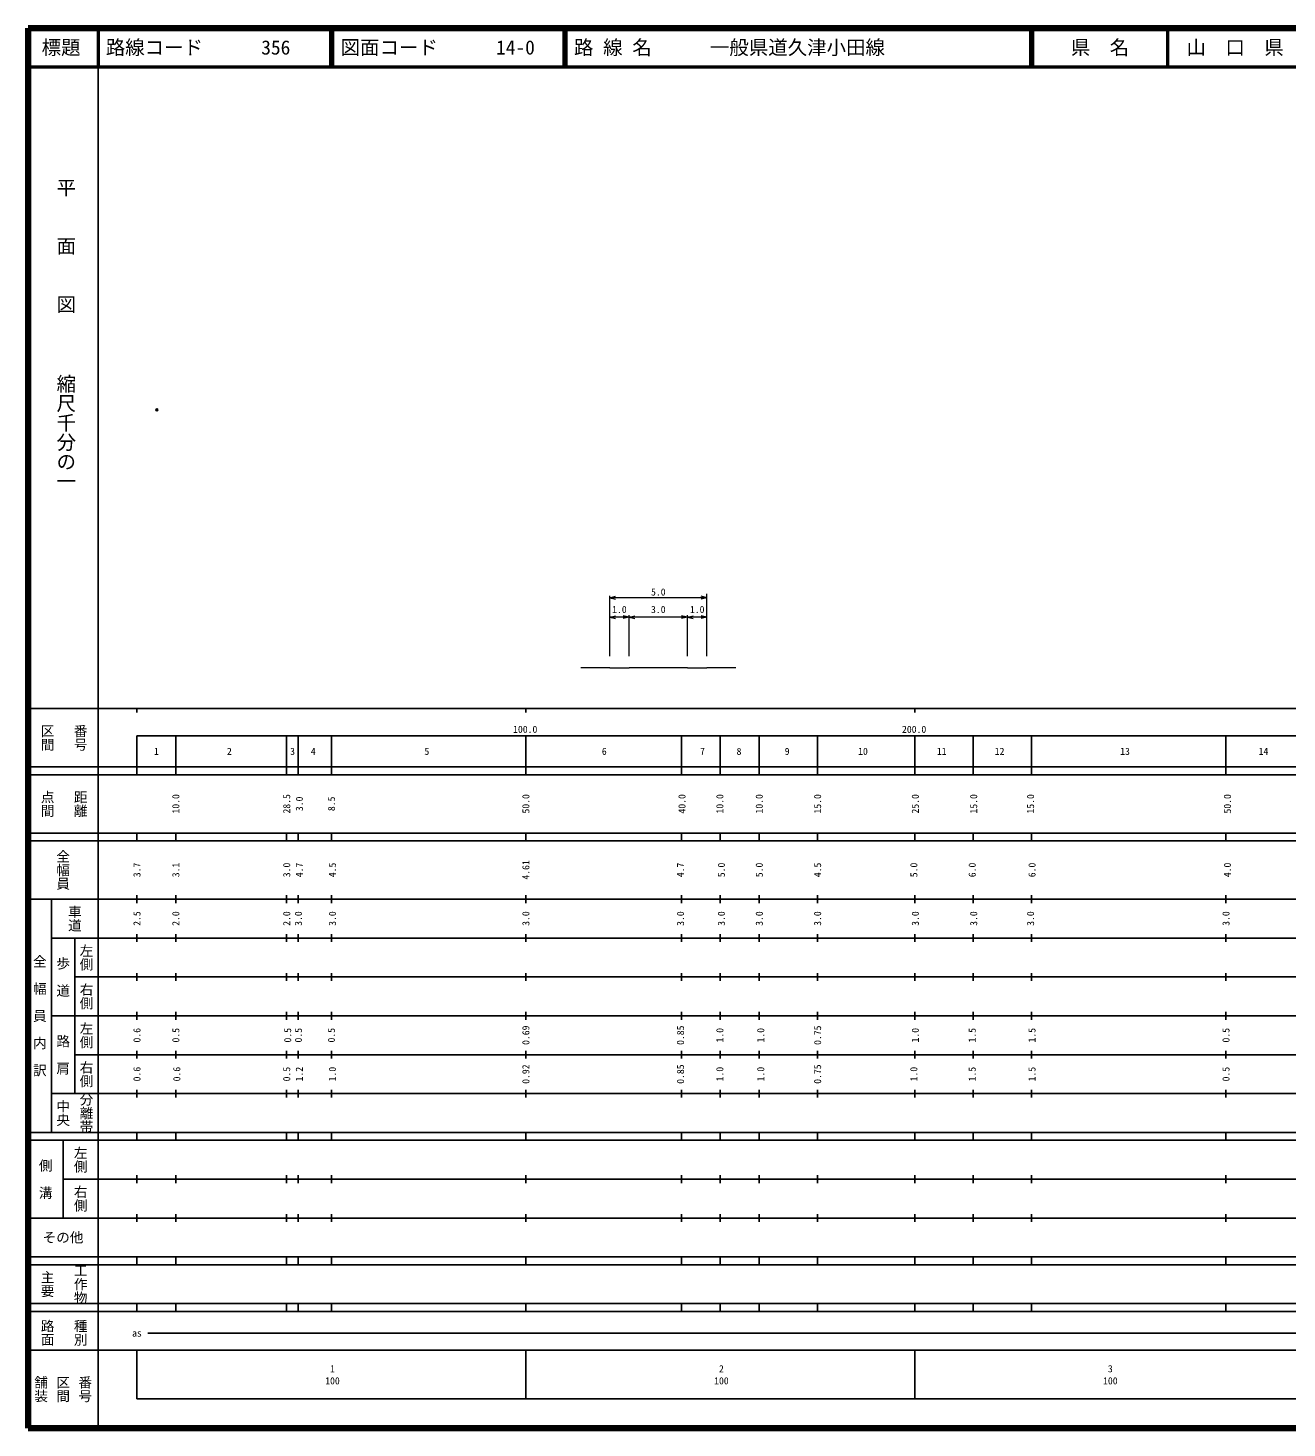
# Model space of a CAD drawing. Units: millimetres, scale not verified. Extents: x 40000 to 680000, y 20000 to 380000.
# Drawn here: x 40000 to 363711, y 20000 to 380000 of the extents above; entities that cross this region are included whole.
import ezdxf
from ezdxf.enums import TextEntityAlignment as Align

# ---------------------------------------------------------------- set-up
doc = ezdxf.new("R2010")
doc.units = ezdxf.units.MM
doc.header["$LTSCALE"] = 1000
doc.header["$PDMODE"] = 32
doc.header["$PDSIZE"] = 500
for name, color, linetype, lineweight in [('M-BGD', 7, 'Continuous', 13), ('M-TTL', 2, 'Continuous', 140), ('M-TTL-BAND', 7, 'Continuous', 25), ('M-TTL-LINE', 7, 'Continuous', 50), ('M-TTL-TXT', 7, 'Continuous', 13)]:
    doc.layers.add(name, color=color, linetype=linetype, lineweight=lineweight)
doc.layers.add('M-OTRS', color=6, linetype='Continuous')
doc.styles.add('@ＭＳ ゴシック', font='')
doc.styles.add('ＭＳ ゴシック', font='')
doc.styles.get('@ＭＳ ゴシック').set_extended_font_data('@MS Gothic')
doc.styles.get('ＭＳ ゴシック').set_extended_font_data('MS Gothic')

msp = doc.modelspace()

# ---------------------------------------------------------------- linework, layer by layer
at = {"layer": 'M-BGD'}
for p, q in [((189562, 218509), (189562, 234009)), ((214562, 218509), (214562, 234540)), ((189562, 233509), (191062, 233884)), ((214562, 233509), (189562, 233509)), ((189562, 233509), (191062, 233134)), ((214562, 233509), (213062, 233884)), ((214562, 233509), (213062, 233134)), ((189562, 228509), (191062, 228884)), ((194562, 228509), (189562, 228509)), ((189562, 228509), (191062, 228134)), ((194562, 228509), (193062, 228884)), ((194562, 228509), (193062, 228134)), ((194562, 218509), (194562, 229009)), ((194562, 218509), (194562, 229009)), ((194562, 228509), (196062, 228884)), ((209562, 228509), (194562, 228509)), ((194562, 228509), (196062, 228134)), ((209562, 228509), (208062, 228884)), ((209562, 228509), (208062, 228134)), ((209562, 218509), (209562, 229009)), ((209562, 228509), (211062, 228884)), ((214562, 228509), (209562, 228509)), ((209562, 228509), (211062, 228134)), ((214562, 228509), (213062, 228884)), ((214562, 228509), (213062, 228134)), ((214562, 218509), (214562, 229009)), ((189562, 215509), (182162, 215509)), ((189562, 215509), (194562, 215509)), ((209562, 215509), (194562, 215509)), ((209562, 215509), (214562, 215509)), ((221962, 215509), (214562, 215509))]:
    msp.add_line(p, q, dxfattribs=at)
at = {"layer": 'M-OTRS'}
msp.add_point((73160, 281789), dxfattribs=at)
at = {"layer": 'M-TTL'}
for p, q in [((40000, 380000), (40000, 20000)), ((680000, 380000), (40000, 380000)), ((40000, 20000), (680000, 20000))]:
    msp.add_line(p, q, dxfattribs=at)
at = {"layer": 'M-TTL-BAND'}
for p, q in [((58000, 370000), (58000, 20000)), ((40000, 205000), (579000, 205000)), ((68000, 205000), (68000, 204000)), ((168000, 205000), (168000, 204000)), ((268000, 205000), (268000, 204000)), ((68000, 198000), (579000, 198000)), ((68000, 198000), (68000, 188000)), ((78000, 198000), (78000, 188000)), ((106500, 198000), (106500, 188000)), ((109500, 198000), (109500, 188000)), ((118000, 198000), (118000, 188000)), ((168000, 198000), (168000, 188000)), ((208000, 198000), (208000, 188000)), ((218000, 198000), (218000, 188000)), ((228000, 198000), (228000, 188000)), ((243000, 198000), (243000, 188000)), ((268000, 198000), (268000, 188000)), ((283000, 198000), (283000, 188000)), ((298000, 198000), (298000, 188000)), ((348000, 198000), (348000, 188000)), ((40000, 190000), (579000, 190000)), ((40000, 188000), (579000, 188000)), ((40000, 173000), (579000, 173000)), ((68000, 171000), (68000, 173000)), ((78000, 173000), (78000, 171000)), ((106500, 173000), (106500, 171000)), ((109500, 173000), (109500, 171000)), ((118000, 173000), (118000, 171000)), ((168000, 171000), (168000, 173000)), ((208000, 173000), (208000, 171000)), ((218000, 173000), (218000, 171000)), ((228000, 173000), (228000, 171000)), ((243000, 173000), (243000, 171000)), ((268000, 173000), (268000, 171000)), ((283000, 173000), (283000, 171000)), ((298000, 173000), (298000, 171000)), ((348000, 173000), (348000, 171000)), ((40000, 171000), (579000, 171000)), ((40000, 156000), (579000, 156000)), ((46000, 96000), (46000, 156000)), ((68000, 155000), (68000, 157000)), ((78000, 157000), (78000, 155000)), ((106500, 157000), (106500, 155000)), ((109500, 157000), (109500, 155000)), ((118000, 157000), (118000, 155000)), ((168000, 155000), (168000, 157000)), ((208000, 157000), (208000, 155000)), ((218000, 157000), (218000, 155000)), ((228000, 157000), (228000, 155000)), ((243000, 157000), (243000, 155000)), ((268000, 157000), (268000, 155000)), ((283000, 157000), (283000, 155000)), ((298000, 157000), (298000, 155000)), ((348000, 157000), (348000, 155000)), ((46000, 146000), (579000, 146000)), ((52000, 146000), (52000, 106000)), ((68000, 145000), (68000, 147000)), ((78000, 147000), (78000, 145000)), ((106500, 147000), (106500, 145000)), ((109500, 147000), (109500, 145000)), ((118000, 147000), (118000, 145000)), ((168000, 145000), (168000, 147000)), ((208000, 147000), (208000, 145000)), ((218000, 147000), (218000, 145000)), ((228000, 147000), (228000, 145000)), ((243000, 147000), (243000, 145000)), ((268000, 147000), (268000, 145000)), ((283000, 147000), (283000, 145000)), ((298000, 147000), (298000, 145000)), ((348000, 147000), (348000, 145000)), ((68000, 135000), (68000, 137000)), ((78000, 137000), (78000, 135000)), ((106500, 137000), (106500, 135000)), ((109500, 137000), (109500, 135000)), ((118000, 137000), (118000, 135000)), ((168000, 135000), (168000, 137000)), ((208000, 137000), (208000, 135000)), ((218000, 137000), (218000, 135000)), ((228000, 137000), (228000, 135000)), ((243000, 137000), (243000, 135000)), ((268000, 137000), (268000, 135000)), ((283000, 137000), (283000, 135000)), ((298000, 137000), (298000, 135000)), ((348000, 137000), (348000, 135000)), ((52000, 136000), (579000, 136000)), ((46000, 126000), (579000, 126000)), ((68000, 125000), (68000, 127000)), ((78000, 127000), (78000, 125000)), ((106500, 127000), (106500, 125000)), ((109500, 127000), (109500, 125000)), ((118000, 127000), (118000, 125000)), ((168000, 125000), (168000, 127000)), ((208000, 127000), (208000, 125000)), ((218000, 127000), (218000, 125000)), ((228000, 127000), (228000, 125000)), ((243000, 127000), (243000, 125000)), ((268000, 127000), (268000, 125000)), ((283000, 127000), (283000, 125000)), ((298000, 127000), (298000, 125000)), ((348000, 127000), (348000, 125000)), ((52000, 116000), (579000, 116000)), ((68000, 115000), (68000, 117000)), ((78000, 117000), (78000, 115000)), ((106500, 117000), (106500, 115000)), ((109500, 117000), (109500, 115000)), ((118000, 117000), (118000, 115000)), ((168000, 115000), (168000, 117000)), ((208000, 117000), (208000, 115000)), ((218000, 117000), (218000, 115000)), ((228000, 117000), (228000, 115000)), ((243000, 117000), (243000, 115000)), ((268000, 117000), (268000, 115000)), ((283000, 117000), (283000, 115000)), ((298000, 117000), (298000, 115000)), ((348000, 117000), (348000, 115000)), ((46000, 106000), (579000, 106000)), ((68000, 105000), (68000, 107000)), ((78000, 107000), (78000, 105000)), ((106500, 107000), (106500, 105000)), ((109500, 107000), (109500, 105000)), ((118000, 107000), (118000, 105000)), ((168000, 105000), (168000, 107000)), ((208000, 107000), (208000, 105000)), ((218000, 107000), (218000, 105000)), ((228000, 107000), (228000, 105000)), ((243000, 107000), (243000, 105000)), ((268000, 107000), (268000, 105000)), ((283000, 107000), (283000, 105000)), ((298000, 107000), (298000, 105000)), ((348000, 107000), (348000, 105000)), ((40000, 96000), (579000, 96000)), ((40000, 94000), (579000, 94000)), ((49000, 94000), (49000, 74000)), ((68000, 94000), (68000, 96000)), ((78000, 96000), (78000, 94000)), ((106500, 96000), (106500, 94000)), ((109500, 96000), (109500, 94000)), ((118000, 96000), (118000, 94000)), ((168000, 94000), (168000, 96000)), ((208000, 96000), (208000, 94000)), ((218000, 96000), (218000, 94000)), ((228000, 96000), (228000, 94000)), ((243000, 96000), (243000, 94000)), ((268000, 96000), (268000, 94000)), ((283000, 96000), (283000, 94000)), ((298000, 96000), (298000, 94000)), ((348000, 96000), (348000, 94000)), ((49000, 84000), (579000, 84000)), ((68000, 83000), (68000, 85000)), ((78000, 85000), (78000, 83000)), ((106500, 85000), (106500, 83000)), ((109500, 85000), (109500, 83000)), ((118000, 85000), (118000, 83000)), ((168000, 83000), (168000, 85000)), ((208000, 85000), (208000, 83000)), ((218000, 85000), (218000, 83000)), ((228000, 85000), (228000, 83000)), ((243000, 85000), (243000, 83000)), ((268000, 85000), (268000, 83000)), ((283000, 85000), (283000, 83000)), ((298000, 85000), (298000, 83000)), ((348000, 85000), (348000, 83000)), ((40000, 74000), (579000, 74000)), ((68000, 73000), (68000, 75000)), ((78000, 75000), (78000, 73000)), ((106500, 75000), (106500, 73000)), ((109500, 75000), (109500, 73000)), ((118000, 75000), (118000, 73000)), ((168000, 73000), (168000, 75000)), ((208000, 75000), (208000, 73000)), ((218000, 75000), (218000, 73000)), ((228000, 75000), (228000, 73000)), ((243000, 75000), (243000, 73000)), ((268000, 75000), (268000, 73000)), ((283000, 75000), (283000, 73000)), ((298000, 75000), (298000, 73000)), ((348000, 75000), (348000, 73000)), ((40000, 64000), (579000, 64000)), ((40000, 62000), (579000, 62000)), ((68000, 62000), (68000, 64000)), ((78000, 64000), (78000, 62000)), ((106500, 64000), (106500, 62000)), ((109500, 64000), (109500, 62000)), ((118000, 64000), (118000, 62000)), ((168000, 62000), (168000, 64000)), ((208000, 64000), (208000, 62000)), ((218000, 64000), (218000, 62000)), ((228000, 64000), (228000, 62000)), ((243000, 64000), (243000, 62000)), ((268000, 64000), (268000, 62000)), ((283000, 64000), (283000, 62000)), ((298000, 64000), (298000, 62000)), ((348000, 64000), (348000, 62000)), ((40000, 52000), (579000, 52000)), ((68000, 50000), (68000, 52000)), ((78000, 52000), (78000, 50000)), ((106500, 52000), (106500, 50000)), ((109500, 52000), (109500, 50000)), ((118000, 52000), (118000, 50000)), ((168000, 50000), (168000, 52000)), ((208000, 52000), (208000, 50000)), ((218000, 52000), (218000, 50000)), ((228000, 52000), (228000, 50000)), ((243000, 52000), (243000, 50000)), ((268000, 52000), (268000, 50000)), ((283000, 52000), (283000, 50000)), ((298000, 52000), (298000, 50000)), ((348000, 52000), (348000, 50000)), ((40000, 50000), (579000, 50000)), ((70805, 44406), (514185, 44406)), ((40000, 40000), (579000, 40000)), ((68000, 40000), (68000, 27500)), ((168000, 40000), (168000, 27500)), ((268000, 40000), (268000, 27500)), ((68000, 27500), (579000, 27500))]:
    msp.add_line(p, q, dxfattribs=at)
at = {"layer": 'M-TTL-LINE'}
for p, q in [((58000, 380000), (58000, 370000)), ((117750, 380000), (117750, 370000)), ((118250, 380000), (118250, 370000)), ((177750, 380000), (177750, 370000)), ((178250, 380000), (178250, 370000)), ((297750, 380000), (297750, 370000)), ((298250, 380000), (298250, 370000)), ((333000, 380000), (333000, 370000)), ((40000, 370000), (680000, 370000))]:
    msp.add_line(p, q, dxfattribs=at)

# ---------------------------------------------------------------- texts
at = {"layer": 'M-BGD', "style": 'ＭＳ ゴシック'}
for s, p in [('5.0', (202062, 233509)), ('1.0', (192062, 229009)), ('3.0', (202062, 229009)), ('1.0', (212062, 229009))]:
    msp.add_text(s, height=1833, dxfattribs=at).set_placement(p, align=Align.BOTTOM_CENTER)
at = {"layer": 'M-TTL-BAND', "style": '@ＭＳ ゴシック'}
for s, p in [('平\u3000\u3000面\u3000\u3000図', (49777, 306475)), ('縮尺千分の一', (49777, 261030))]:
    msp.add_text(s, height=3666, rotation=270, dxfattribs=at).set_placement(p, align=Align.MIDDLE_RIGHT)
at = {"layer": 'M-TTL-BAND'}
for s, height, rotation, style, p in [('区間', 2566, 270, '@ＭＳ ゴシック', (45000, 197500)), ('番号', 2566, 270, '@ＭＳ ゴシック', (53500, 197500)), ('点間', 2566, 270, '@ＭＳ ゴシック', (45000, 180500)), ('距離', 2566, 270, '@ＭＳ ゴシック', (53500, 180500)), ('10.0', 1833, 90, 'ＭＳ ゴシック', (78003, 180500)), ('28.5', 1833, 90, 'ＭＳ ゴシック', (106504, 180500)), ('3.0', 1833, 90, 'ＭＳ ゴシック', (109754, 180500)), ('8.5', 1833, 90, 'ＭＳ ゴシック', (118005, 180500)), ('50.0', 1833, 90, 'ＭＳ ゴシック', (168003, 180500)), ('40.0', 1833, 90, 'ＭＳ ゴシック', (208133, 180500)), ('10.0', 1833, 90, 'ＭＳ ゴシック', (217883, 180500)), ('10.0', 1833, 90, 'ＭＳ ゴシック', (228009, 180500)), ('15.0', 1833, 90, 'ＭＳ ゴシック', (243009, 180500)), ('25.0', 1833, 90, 'ＭＳ ゴシック', (268135, 180500)), ('15.0', 1833, 90, 'ＭＳ ゴシック', (283136, 180500)), ('15.0', 1833, 90, 'ＭＳ ゴシック', (297761, 180500)), ('50.0', 1833, 90, 'ＭＳ ゴシック', (348388, 180500)), ('全幅員', 2566, 270, '@ＭＳ ゴシック', (49000, 163500)), ('4.61', 1833, 90, 'ＭＳ ゴシック', (168003, 163500)), ('3.7', 1833, 90, 'ＭＳ ゴシック', (68003, 163500)), ('3.1', 1833, 90, 'ＭＳ ゴシック', (78003, 163500)), ('3.0', 1833, 90, 'ＭＳ ゴシック', (106504, 163500)), ('4.7', 1833, 90, 'ＭＳ ゴシック', (109754, 163500)), ('4.5', 1833, 90, 'ＭＳ ゴシック', (118255, 163500)), ('4.7', 1833, 90, 'ＭＳ ゴシック', (207758, 163500)), ('5.0', 1833, 90, 'ＭＳ ゴシック', (218258, 163500)), ('5.0', 1833, 90, 'ＭＳ ゴシック', (228009, 163500)), ('4.5', 1833, 90, 'ＭＳ ゴシック', (243009, 163500)), ('5.0', 1833, 90, 'ＭＳ ゴシック', (267760, 163500)), ('6.0', 1833, 90, 'ＭＳ ゴシック', (282761, 163500)), ('6.0', 1833, 90, 'ＭＳ ゴシック', (298136, 163500)), ('4.0', 1833, 90, 'ＭＳ ゴシック', (348388, 163500)), ('車道', 2566, 270, '@ＭＳ ゴシック', (52000, 151000)), ('2.5', 1833, 90, 'ＭＳ ゴシック', (68003, 151000)), ('2.0', 1833, 90, 'ＭＳ ゴシック', (78003, 151000)), ('2.0', 1833, 90, 'ＭＳ ゴシック', (106504, 151000)), ('3.0', 1833, 90, 'ＭＳ ゴシック', (109504, 151000)), ('3.0', 1833, 90, 'ＭＳ ゴシック', (118255, 151000)), ('3.0', 1833, 90, 'ＭＳ ゴシック', (168003, 151000)), ('3.0', 1833, 90, 'ＭＳ ゴシック', (207758, 151000)), ('3.0', 1833, 90, 'ＭＳ ゴシック', (218258, 151000)), ('3.0', 1833, 90, 'ＭＳ ゴシック', (228009, 151000)), ('3.0', 1833, 90, 'ＭＳ ゴシック', (243009, 151000)), ('3.0', 1833, 90, 'ＭＳ ゴシック', (268135, 151000)), ('3.0', 1833, 90, 'ＭＳ ゴシック', (283136, 151000)), ('3.0', 1833, 90, 'ＭＳ ゴシック', (297761, 151000)), ('3.0', 1833, 90, 'ＭＳ ゴシック', (348013, 151000)), ('左側', 2566, 270, '@ＭＳ ゴシック', (55000, 141000)), ('全\u3000幅\u3000員\u3000内\u3000訳', 2566, 270, '@ＭＳ ゴシック', (43000, 126000)), ('歩\u3000道', 2566, 270, '@ＭＳ ゴシック', (49000, 136000)), ('右側', 2566, 270, '@ＭＳ ゴシック', (55000, 131000)), ('左側', 2566, 270, '@ＭＳ ゴシック', (55000, 121000)), ('0.6', 1833, 90, 'ＭＳ ゴシック', (68003, 121000)), ('0.5', 1833, 90, 'ＭＳ ゴシック', (78003, 121000)), ('0.5', 1833, 90, 'ＭＳ ゴシック', (106754, 121000)), ('0.5', 1833, 90, 'ＭＳ ゴシック', (109504, 121000)), ('0.5', 1833, 90, 'ＭＳ ゴシック', (118005, 121000)), ('0.69', 1833, 90, 'ＭＳ ゴシック', (168003, 121000)), ('0.85', 1833, 90, 'ＭＳ ゴシック', (207758, 121000)), ('1.0', 1833, 90, 'ＭＳ ゴシック', (217883, 121000)), ('1.0', 1833, 90, 'ＭＳ ゴシック', (228384, 121000)), ('0.75', 1833, 90, 'ＭＳ ゴシック', (243009, 121000)), ('1.0', 1833, 90, 'ＭＳ ゴシック', (268135, 121000)), ('1.5', 1833, 90, 'ＭＳ ゴシック', (282761, 121000)), ('1.5', 1833, 90, 'ＭＳ ゴシック', (298136, 121000)), ('0.5', 1833, 90, 'ＭＳ ゴシック', (348013, 121000)), ('路\u3000肩', 2566, 270, '@ＭＳ ゴシック', (49000, 116000)), ('右側', 2566, 270, '@ＭＳ ゴシック', (55000, 111000)), ('0.6', 1833, 90, 'ＭＳ ゴシック', (68003, 111000)), ('0.6', 1833, 90, 'ＭＳ ゴシック', (78253, 111000)), ('0.5', 1833, 90, 'ＭＳ ゴシック', (106504, 111000)), ('1.2', 1833, 90, 'ＭＳ ゴシック', (109754, 111000)), ('1.0', 1833, 90, 'ＭＳ ゴシック', (118255, 111000)), ('0.92', 1833, 90, 'ＭＳ ゴシック', (168003, 111000)), ('0.85', 1833, 90, 'ＭＳ ゴシック', (207758, 111000)), ('1.0', 1833, 90, 'ＭＳ ゴシック', (217883, 111000)), ('1.0', 1833, 90, 'ＭＳ ゴシック', (228384, 111000)), ('0.75', 1833, 90, 'ＭＳ ゴシック', (243009, 111000)), ('1.0', 1833, 90, 'ＭＳ ゴシック', (267760, 111000)), ('1.5', 1833, 90, 'ＭＳ ゴシック', (282761, 111000)), ('1.5', 1833, 90, 'ＭＳ ゴシック', (298136, 111000)), ('0.5', 1833, 90, 'ＭＳ ゴシック', (348013, 111000)), ('分離帯', 2566, 270, '@ＭＳ ゴシック', (55000, 101000)), ('中央', 2566, 270, '@ＭＳ ゴシック', (49000, 101000)), ('左側', 2566, 270, '@ＭＳ ゴシック', (53500, 89000)), ('側\u3000溝', 2566, 270, '@ＭＳ ゴシック', (44500, 84000)), ('右側', 2566, 270, '@ＭＳ ゴシック', (53500, 79000)), ('工作物', 2566, 270, '@ＭＳ ゴシック', (53500, 57000)), ('主要', 2566, 270, '@ＭＳ ゴシック', (45000, 57000)), ('路面', 2566, 270, '@ＭＳ ゴシック', (45000, 44500)), ('種別', 2566, 270, '@ＭＳ ゴシック', (53500, 44500)), ('舗装', 2566, 270, '@ＭＳ ゴシック', (43333, 30000)), ('区間', 2566, 270, '@ＭＳ ゴシック', (49000, 30000)), ('番号', 2566, 270, '@ＭＳ ゴシック', (54667, 30000))]:
    msp.add_text(s, height=height, rotation=rotation, dxfattribs=dict(at, style=style)).set_placement(p, align=Align.MIDDLE_CENTER)
at = {"layer": 'M-TTL-BAND', "style": 'ＭＳ ゴシック'}
for s, p in [('100.0', (167844, 198195)), ('200.0', (267844, 198195))]:
    msp.add_text(s, height=1833, dxfattribs=at).set_placement(p, align=Align.BOTTOM_CENTER)
for s, height, p in [('1', 1833, (73026, 194000)), ('2', 1833, (91777, 194000)), ('3', 1833, (108018, 194000)), ('4', 1833, (113352, 194000)), ('5', 1833, (142552, 194000)), ('6', 1833, (188171, 194000)), ('7', 1833, (213439, 194000)), ('8', 1833, (222814, 194000)), ('9', 1833, (235189, 194000)), ('10', 1833, (254690, 194000)), ('11', 1833, (274941, 194000)), ('12', 1833, (289816, 194000)), ('13', 1833, (322068, 194000)), ('14', 1833, (357660, 194000)), ('その他', 2566, (49000, 69000)), ('as', 1833, (68006, 44406)), ('1', 1833, (118288, 35238)), ('2', 1833, (218288, 35238)), ('3', 1833, (318288, 35238)), ('100', 1833, (118288, 32131)), ('100', 1833, (218288, 32131)), ('100', 1833, (318288, 32131))]:
    msp.add_text(s, height=height, dxfattribs=at).set_placement(p, align=Align.MIDDLE_CENTER)
at = {"layer": 'M-TTL-TXT', "style": 'ＭＳ ゴシック'}
for s, p in [('標題', (48500, 375000)), ('県\u3000名', (315625, 375000)), ('山\u3000口\u3000県', (350375, 375000))]:
    msp.add_text(s, height=3666, dxfattribs=at).set_placement(p, align=Align.MIDDLE_CENTER)
for s, p in [('路線コード      356', (60000, 375000)), ('図面コード      14-0', (120380, 375000)), ('路 線 名      一般県道久津小田線', (180380, 375000))]:
    msp.add_text(s, height=3666, dxfattribs=at).set_placement(p, align=Align.MIDDLE_LEFT)

doc.saveas('drawing.dxf')
